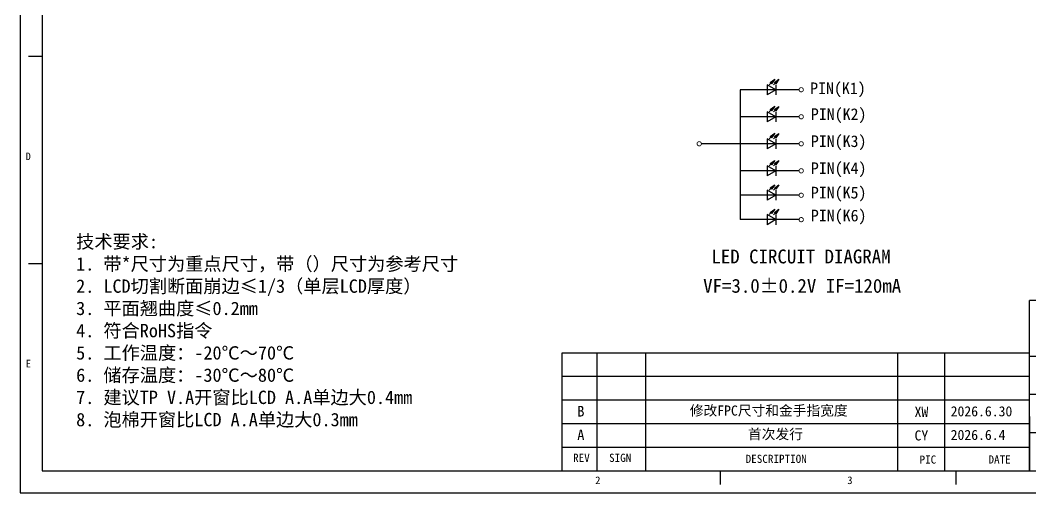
# Model space of a CAD drawing. Header units: millimetres. Extents: x -14728 to -14345, y -1653 to -1382.
# Drawn here: x -14728.4 to -14503.9, y -1653.4 to -1548.5 of the extents above; entities that cross this region are included whole.
import ezdxf
from ezdxf.enums import TextEntityAlignment as Align

# ---------------------------------------------------------------- set-up
doc = ezdxf.new("R2010")
doc.units = ezdxf.units.MM
doc.layers.add('DIM', color=4, linetype='Continuous')
doc.styles.get("Standard").update_dxf_attribs({"font": 'SimSun.ttf'})
doc.styles.add('宋体', font='SimSun.ttf')
doc.dimstyles.new('ISO-25', dxfattribs={"dimtxt": 2.5, "dimasz": 2.5, "dimexe": 1.25, "dimexo": 0.625, "dimtad": 1, "dimtxsty": 'Standard', "dimcen": 2.5, "dimadec": 0, "dimazin": 0, "dimtfac": 1, "dimtmove": 0, "dimatfit": 3, "dimfxl": 1, "dimarcsym": 0})

msp = doc.modelspace()

# ---------------------------------------------------------------- linework, layer by layer
at = {"color": 7, "linetype": 'Continuous'}
for p, q in [((-14728.409, -1382.327), (-14728.409, -1653.397)), ((-14728.409, -1653.397), (-14344.559, -1653.397))]:
    msp.add_line(p, q, dxfattribs=at)
at = {"linetype": 'Continuous'}
for p, q in [((-14723.567, -1418.564), (-14723.567, -1648.555)), ((-14723.567, -1556.559), (-14726.593, -1556.559)), ((-14723.567, -1602.557), (-14726.593, -1602.557)), ((-14723.567, -1648.556), (-14349.401, -1648.555)), ((-14572.928, -1648.555), (-14572.928, -1651.582)), ((-14520.587, -1648.556), (-14520.587, -1651.582))]:
    msp.add_line(p, q, dxfattribs=at)
for p, q in [((-14555.398, -1563.91), (-14568.514, -1563.91)), ((-14568.514, -1563.91), (-14568.514, -1592.755)), ((-14562.491, -1562.798), (-14562.491, -1565.023)), ((-14560.564, -1563.91), (-14562.491, -1562.798)), ((-14560.564, -1563.91), (-14562.491, -1565.023)), ((-14560.564, -1562.798), (-14560.564, -1565.023)), ((-14560.564, -1569.91), (-14562.491, -1568.798)), ((-14562.491, -1568.798), (-14562.491, -1571.023)), ((-14560.564, -1568.798), (-14560.564, -1571.023)), ((-14555.398, -1569.91), (-14568.514, -1569.91)), ((-14560.564, -1569.91), (-14562.491, -1571.023)), ((-14562.491, -1574.798), (-14562.491, -1577.023)), ((-14560.564, -1575.91), (-14562.491, -1574.798)), ((-14560.564, -1574.798), (-14560.564, -1577.023)), ((-14568.514, -1575.91), (-14577.105, -1575.91)), ((-14555.398, -1575.91), (-14568.514, -1575.91)), ((-14560.564, -1575.91), (-14562.491, -1577.023)), ((-14555.398, -1581.91), (-14568.514, -1581.91)), ((-14560.564, -1581.91), (-14562.491, -1580.798)), ((-14562.491, -1580.798), (-14562.491, -1583.023)), ((-14560.564, -1581.91), (-14562.491, -1583.023)), ((-14560.564, -1580.798), (-14560.564, -1583.023)), ((-14560.564, -1587.333), (-14562.491, -1586.22)), ((-14562.491, -1586.22), (-14562.491, -1588.445)), ((-14560.564, -1586.22), (-14560.564, -1588.445)), ((-14555.398, -1587.333), (-14568.514, -1587.333)), ((-14560.564, -1587.333), (-14562.491, -1588.445)), ((-14555.398, -1592.755), (-14568.514, -1592.755)), ((-14562.491, -1591.642), (-14562.491, -1593.867)), ((-14560.564, -1592.755), (-14562.491, -1591.642)), ((-14560.564, -1592.755), (-14562.491, -1593.867)), ((-14560.564, -1591.642), (-14560.564, -1593.867))]:
    msp.add_line(p, q)
at = {"color": 4, "linetype": 'Continuous'}
for p, q in [((-14349.401, -1610.728), (-14504.221, -1610.728)), ((-14504.221, -1648.555), (-14504.221, -1610.728)), ((-14608.11, -1622.363), (-14608.11, -1648.555)), ((-14504.221, -1622.363), (-14608.11, -1622.363)), ((-14600.304, -1622.363), (-14600.304, -1648.555)), ((-14589.489, -1622.363), (-14589.489, -1648.555)), ((-14533.43, -1648.556), (-14533.43, -1622.363)), ((-14523.085, -1622.363), (-14523.085, -1648.556)), ((-14438.855, -1623.135), (-14504.221, -1623.135)), ((-14504.221, -1627.602), (-14608.11, -1627.602)), ((-14438.855, -1631.609), (-14504.221, -1631.609)), ((-14504.221, -1632.84), (-14608.11, -1632.84)), ((-14504.221, -1636.451), (-14504.221, -1648.555)), ((-14504.221, -1638.078), (-14608.11, -1638.078)), ((-14438.855, -1640.082), (-14504.221, -1640.082)), ((-14504.221, -1643.317), (-14608.11, -1643.317))]:
    msp.add_line(p, q, dxfattribs=at)
at = {"const_width": 0.191}
for points in [[(-14555.398, -1563.91, 1), (-14554.444, -1563.91, 1)], [(-14555.398, -1569.91, 1), (-14554.444, -1569.91, 1)], [(-14577.105, -1575.91, -1), (-14578.058, -1575.91, -1)], [(-14555.398, -1575.91, 1), (-14554.444, -1575.91, 1)], [(-14555.398, -1581.91, 1), (-14554.444, -1581.91, 1)], [(-14555.398, -1587.333, 1), (-14554.444, -1587.333, 1)], [(-14555.398, -1592.755, 1), (-14554.444, -1592.755, 1)]]:
    msp.add_lwpolyline(points, format="xyb", close=True, dxfattribs=at)

# ---------------------------------------------------------------- texts
at = {"style": '宋体'}
for s, p in [('PIN(K1)', (-14552.939, -1564.879)), ('PIN(K2)', (-14552.777, -1570.628)), ('PIN(K3)', (-14552.777, -1576.628)), ('PIN(K4)', (-14552.777, -1582.628)), ('PIN(K5)', (-14552.777, -1588.05)), ('PIN(K6)', (-14552.777, -1593.134))]:
    msp.add_text(s, height=2.5929, dxfattribs=at).set_placement(p)
at = {"color": 4, "linetype": 'Continuous', "style": '宋体'}
for s, p in [('D', (-14727.209, -1579.542)), ('E', (-14727.18, -1625.547)), ('2', (-14600.675, -1651.461)), ('3', (-14544.675, -1651.466))]:
    msp.add_text(s, height=1.695, dxfattribs=at).set_placement(p)
at = {"color": 1, "linetype": 'Continuous', "style": '宋体'}
for s, p in [('B', (-14603.871, -1636.471)), ('A', (-14603.871, -1641.71))]:
    msp.add_text(s, height=2.353, dxfattribs=at).set_placement(p, align=Align.CENTER)
at = {"color": 4, "linetype": 'Continuous', "style": '宋体'}
for s, height, p in [('REV', 1.8157, (-14603.749, -1646.54)), ('SIGN', 1.8157, (-14595.133, -1646.54)), ('DESCRIPTION', 1.81572, (-14560.471, -1646.769)), ('DATE', 1.8157, (-14510.852, -1646.904))]:
    msp.add_text(s, height=height, dxfattribs=at).set_placement(p, align=Align.CENTER)
msp.add_text('PIC', height=1.8157, rotation=0.26479, dxfattribs=at).set_placement((-14526.783, -1646.933), align=Align.CENTER)
at = {"color": 30, "attachment_point": 1, "style": '宋体'}
for s, insert, char_height, width in [('{\\C1;修改FPC尺寸和金手指宽度}', (-14579.671, -1634.013), 2.23608, 42.349), ('{\\C1;2026.6.30}', (-14521.722, -1634.186), 2.23608, 22.84032), ('{\\C1;XW}', (-14529.742, -1634.306), 2.2361, 4.57348), ('{\\C1;首次发行}', (-14566.739, -1639.252), 2.2361, 22.84032), ('{\\C1;CY}', (-14529.742, -1639.545), 2.2361, 4.57348), ('{\\C1;2026.6.4}', (-14521.722, -1639.424), 2.23608, 22.84032)]:
    msp.add_mtext(s, dxfattribs=dict(at, insert=insert, char_height=char_height, width=width))
at = {"layer": 'DIM', "color": 2, "style": '宋体'}
for s, p in [('LED CIRCUIT DIAGRAM', (-14574.87, -1602.468)), ('VF=3.0%%P0.2V IF=120mA', (-14576.707, -1608.983))]:
    msp.add_text(s, height=3.07937, dxfattribs=at).set_placement(p)
at = {"layer": 'DIM', "lineweight": 0, "insert": (-14715.981, -1596.154), "char_height": 2.96272, "width": 127.64023, "attachment_point": 1, "style": '宋体'}
msp.add_mtext('{\\C0;技术要求:\\P1. 带*尺寸为重点尺寸，带（）尺寸为参考尺寸\\P2. LCD切割断面崩边≤1/3（单层LCD厚度）\\P3. 平面翘曲度≤0.2mm\\P4. 符合RoHS指令\\P5. 工作温度：-20℃～70℃ \\P6. 储存温度：-30℃～80℃\\P7. 建议TP V.A开窗比LCD A.A单边大0.4mm\\P8. 泡棉开窗比LCD A.A单边大0.3mm}', dxfattribs=at)

# ---------------------------------------------------------------- leaders
for points in [[(-14560.808, -1561.586), (-14562.013, -1562.792)], [(-14559.872, -1561.596), (-14561.078, -1562.802)], [(-14560.808, -1567.586), (-14562.013, -1568.792)], [(-14559.872, -1567.596), (-14561.078, -1568.802)], [(-14560.808, -1573.586), (-14562.013, -1574.792)], [(-14559.872, -1573.596), (-14561.078, -1574.802)], [(-14560.808, -1579.586), (-14562.013, -1580.792)], [(-14559.872, -1579.596), (-14561.078, -1580.802)], [(-14560.808, -1585.008), (-14562.013, -1586.214)], [(-14559.872, -1585.018), (-14561.078, -1586.224)], [(-14560.808, -1590.43), (-14562.013, -1591.636)], [(-14559.872, -1590.441), (-14561.078, -1591.646)]]:
    msp.add_leader(points, dimstyle='ISO-25', override={"dimtxt": 2, "dimasz": 1.2, "dimexe": 0.5, "dimexo": 0.5, "dimgap": 0.2, "dimzin": 1, "dimdsep": 46, "dimadec": 2, "dimtm": 1e-09, "dimtofl": 0, "dimldrblk": 'ClosedBlank', "dimtolj": 1})

doc.saveas('drawing.dxf')
